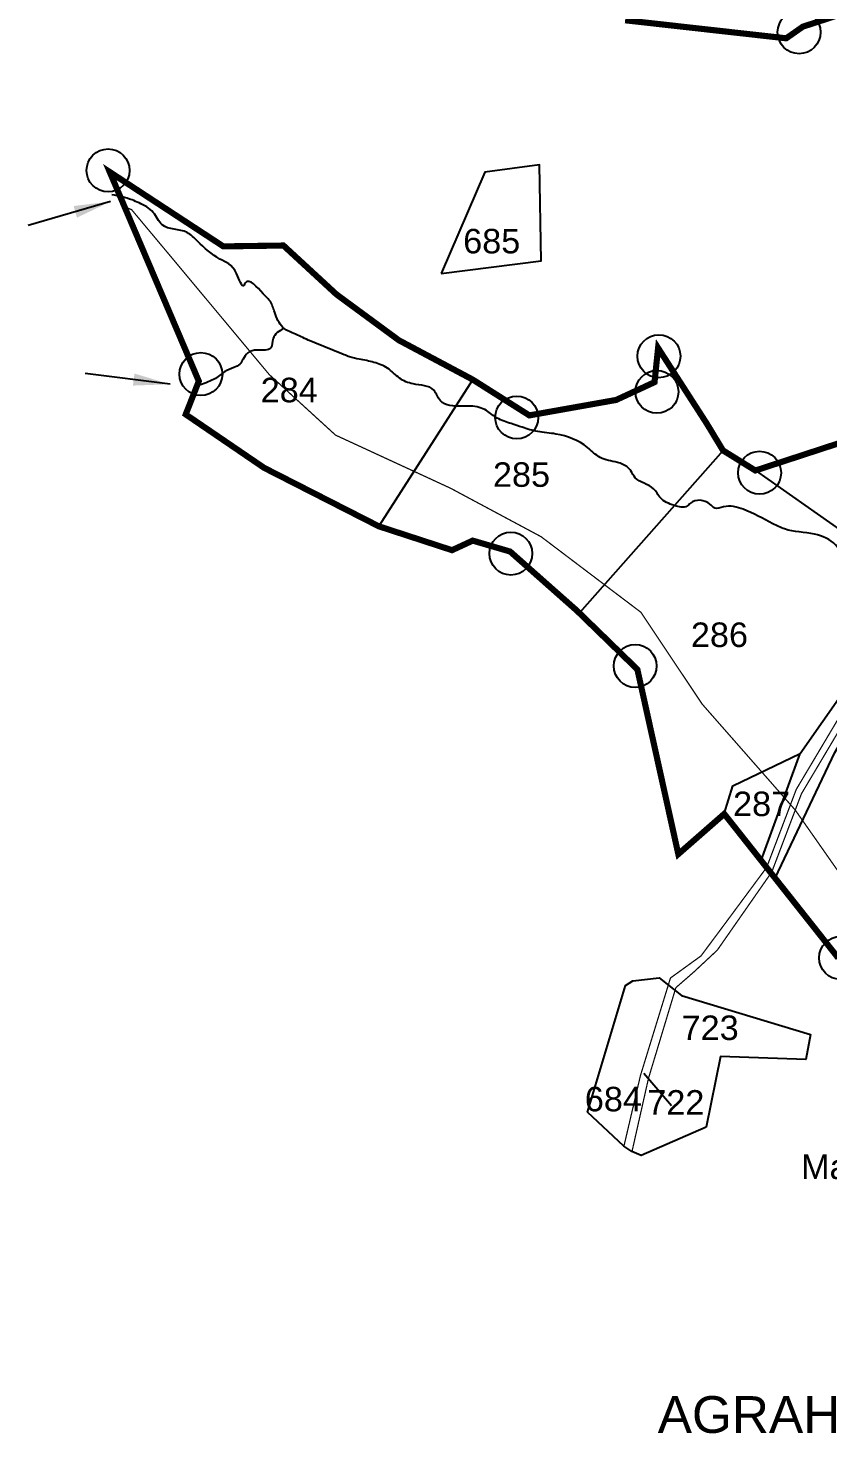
# Model space of a CAD drawing. Header units: feet. Extents: x 814082 to 825211, y 1573861 to 1581762.
# Drawn here: x 817835 to 818487, y 1577807 to 1578961 of the extents above; entities that cross this region are included whole.
import ezdxf
from ezdxf.enums import TextEntityAlignment as Align

# ---------------------------------------------------------------- set-up
doc = ezdxf.new("R2010")
doc.units = ezdxf.units.FT
doc.header["$LTSCALE"] = 15
doc.header["$MEASUREMENT"] = 0
doc.linetypes.add('HIDDEN2', pattern=[0.1875, 0.125, -0.0625])
for name, color, linetype in [('PLOT', 7, 'Continuous'), ('PLOT NO', 7, 'Continuous'), ('ROADS', 6, 'HIDDEN2'), ('TANKS-STREAM', 4, 'Continuous'), ('VILLAGE', 30, 'Continuous'), ('VILLAGE STONES', 240, 'Continuous')]:
    doc.layers.add(name, color=color, linetype=linetype)
doc.layers.add('VILLAGE BOUNDRY', color=5, linetype='HIDDEN2', lineweight=100)
doc.styles.get("Standard").update_dxf_attribs({"font": 'arial.ttf'})
doc.dimstyles.get("Standard").update_dxf_attribs({"dimtxt": 0.18, "dimasz": 0.18, "dimexe": 0.18, "dimexo": 0.0625, "dimgap": 0.09, "dimtad": 0, "dimtih": 1, "dimtoh": 1, "dimdec": 4, "dimzin": 0, "dimdsep": 46, "dimtxsty": 'Standard', "dimcen": 0.09, "dimadec": 0, "dimazin": 0, "dimtfac": 1, "dimtdec": 4, "dimtofl": 0, "dimtmove": 0, "dimatfit": 3, "dimfxl": 1, "dimtolj": 1, "dimtzin": 0, "dimarcsym": 0})

msp = doc.modelspace()

# ---------------------------------------------------------------- linework, layer by layer
at = {"layer": 'PLOT', "lineweight": -2}
for points in [[(818444.5, 1578268), (818493.4, 1578370.4), (818553.2, 1578472.3), (818575.4, 1578506.2), (818599, 1578527), (818668.7, 1578596), (818786.3, 1578700.9), (818833.4, 1578779.1), (818890, 1578874.1), (818936.1, 1578941.5), (818981.7, 1579000.5), (819048.7, 1579075.5), (819169.1, 1579203.5), (819254.4, 1579298.4)], [(818171.9, 1578761.4), (818253.6, 1578771.8), (818252.3, 1578850.1), (818207.5, 1578844), (818171.9, 1578761.4)], [(818433.2, 1578282.3), (818465, 1578369.7), (818520.6, 1578448.8), (818559.5, 1578508.6), (818631.8, 1578585.6), (818664.8, 1578619.2), (818668, 1578681.6)], [(818197.7, 1578674.8), (818121, 1578555.1)], [(818402, 1578617), (818284.8, 1578484.5)], [(818428.4, 1578600.6), (818559.5, 1578508.6)], [(818403, 1578320.4), (818409.9, 1578343.2), (818465, 1578369.7)], [(818322.4, 1578180.5), (818328.3, 1578184.1), (818349.8, 1578186.6), (818368.1, 1578172.3), (818473.5, 1578140.3), (818469.7, 1578120), (818400, 1578122.4), (818388.3, 1578064.7), (818335.3, 1578041.7), (818327.7, 1578044.9), (818321.1, 1578049.2), (818291.4, 1578077), (818322.4, 1578180.5)]]:
    msp.add_lwpolyline(points, dxfattribs=at)
at = {"layer": 'PLOT NO', "lineweight": -2}
msp.add_lwpolyline([(818360, 1578082.2), (818337.5, 1578108.6)], dxfattribs=at)
at = {"layer": 'ROADS', "lineweight": -2, "ltscale": 10, "const_width": 1}
for points in [[(818437.6, 1578276.7), (818461.8, 1578340.4), (818523.2, 1578443.6), (818574.2, 1578517.4), (818660.7, 1578608.5), (818748.9, 1578686.7), (818781.1, 1578710.7), (818886.1, 1578875.3), (819004.2, 1579042.3), (819074.2, 1579125.7), (819091, 1579139.1), (819131.8, 1579171.9), (819206.1, 1579257.8), (819341.2, 1579427.1), (819535.1, 1579677.9), (819557.3, 1579696.2), (819575.1, 1579720.9), (819619.2, 1579772), (819677.4, 1579856.6), (819752.3, 1579971), (819839.8, 1580077.5)], [(818441.8, 1578273), (818466, 1578336.8), (818527.4, 1578440), (818578.4, 1578513.8), (818664.9, 1578604.9), (818753.1, 1578683), (818785.2, 1578707), (818890.3, 1578871.7), (819008.4, 1579038.6), (819078.4, 1579122), (819095.2, 1579135.4), (819135.9, 1579168.3), (819210.3, 1579254.2), (819345.4, 1579423.4), (819539.3, 1579674.2), (819561.5, 1579692.5), (819579.3, 1579717.3), (819623.4, 1579768.3), (819681.6, 1579852.9), (819756.5, 1579967.3), (819844, 1580073.8)], [(818461, 1578323.5), (818385, 1578410), (818335, 1578484.9), (818253.5, 1578546.6), (818179.5, 1578586.2), (818085.7, 1578629.5), (818031.6, 1578678.9), (817947.4, 1578779.8), (817919.2, 1578813.5), (817913.5, 1578815.8)], [(818461, 1578323.5), (818536.1, 1578216.4), (818545.6, 1578192.3), (818579.6, 1578157.2), (818609.1, 1578097.9), (818638.6, 1578068), (818674.9, 1577969.7), (818680.6, 1577926.5), (818736.7, 1577814), (818765, 1577807.8)], [(818437.6, 1578276.7), (818400.1, 1578226.1), (818384, 1578204.5), (818359.1, 1578186.5), (818334.6, 1578106.9), (818321.1, 1578049.2)], [(818441.8, 1578273), (818397.3, 1578209.2), (818378.3, 1578191.5), (818363.5, 1578178.6), (818341.2, 1578104.8), (818327.7, 1578044.9)]]:
    msp.add_lwpolyline(points, dxfattribs=at)
at = {"layer": 'TANKS-STREAM', "lineweight": -2}
for points in [[(819355.6, 1578823.8), (819351.2, 1578818.9), (819349.4, 1578808.5), (819338.3, 1578795.4), (819333.3, 1578792.3), (819330.7, 1578791.1), (819328.7, 1578787.3), (819326.2, 1578782), (819314.9, 1578775), (819312.8, 1578769), (819303.1, 1578777.4), (819292.3, 1578770.2), (819290.1, 1578762.5), (819286.5, 1578758.4), (819275.3, 1578755.1), (819268.5, 1578748.1), (819262.7, 1578744.7), (819256.6, 1578744.2), (819249.3, 1578746.2), (819240.2, 1578747), (819235.6, 1578750.5), (819229, 1578754.8), (819219.1, 1578756), (819214.6, 1578757.6), (819211.3, 1578752.6), (819211.3, 1578745), (819210.1, 1578742.2), (819206.3, 1578740.2), (819190.3, 1578737.9), (819182.3, 1578740.7), (819170.6, 1578735.4), (819165.8, 1578737.2), (819161.8, 1578738.6), (819152.6, 1578737.9), (819148.5, 1578739.9), (819137.1, 1578742.9), (819135.5, 1578736.5), (819135, 1578732.3), (819132.5, 1578716.8), (819128.6, 1578715.6), (819119.2, 1578717), (819110.5, 1578717), (819105, 1578711.9), (819102.2, 1578708.2), (819098.1, 1578687.4), (819096.6, 1578680.8), (819098.4, 1578662.7), (819096.8, 1578656.4), (819091.6, 1578642.8), (819087.6, 1578632.6), (819085.9, 1578626.4), (819082.9, 1578618), (819067.7, 1578610.1), (819060.2, 1578604.3), (819045, 1578606), (819044.7, 1578604.2), (819042.6, 1578599.7), (819038.5, 1578600.6), (819030.5, 1578603.3), (819026.2, 1578603.1), (819020.6, 1578601.5), (819010.2, 1578604.2), (818966.2, 1578597.6), (818954.7, 1578576), (818949.3, 1578571.8), (818942.9, 1578568.5), (818937.5, 1578568.2), (818920.2, 1578573.5), (818895.1, 1578570.7), (818863.4, 1578568.8), (818852.2, 1578567.9), (818818.2, 1578568.8), (818789.6, 1578568.5), (818755.6, 1578565.9), (818744.9, 1578567.1), (818728.1, 1578578.8), (818720.8, 1578581.4), (818700.9, 1578581.9), (818690.8, 1578583), (818675.2, 1578582.7), (818665.8, 1578579.1), (818661.8, 1578572.7), (818651.2, 1578562.9), (818629.1, 1578556.8), (818619.4, 1578547.2), (818610.7, 1578530.9), (818597.3, 1578511.4), (818575.4, 1578506.2), (818565.8, 1578515.3), (818551.2, 1578521.2), (818541.3, 1578525.9), (818516.3, 1578525.7), (818499, 1578533.2), (818493.9, 1578539.9), (818476.7, 1578548.6), (818452.3, 1578552.9), (818442.6, 1578557.2), (818418.4, 1578569), (818402.4, 1578570.9), (818395.3, 1578569.9), (818391.3, 1578573.2), (818375.4, 1578574), (818372.6, 1578571.5), (818362.3, 1578572.1), (818350.9, 1578578.3), (818345.2, 1578585.8), (818330.4, 1578594.7), (818326.7, 1578600.4), (818324.3, 1578603.1), (818315.8, 1578607.2), (818301.6, 1578611.3), (818291.4, 1578619.4), (818265.6, 1578630.4), (818250.8, 1578632.4), (818238, 1578635.9), (818229.1, 1578638.9), (818217.7, 1578643.4), (818209, 1578649.5), (818202.9, 1578652.1), (818188.8, 1578653.2), (818171.3, 1578657.5), (818166, 1578666.1), (818149, 1578671.3), (818138, 1578676), (818128.1, 1578684.2), (818117.1, 1578688.8), (818105.1, 1578691.5), (818097.2, 1578693.3), (818092.7, 1578695.1), (818063.4, 1578707.1), (818051.6, 1578712.5), (818042.7, 1578717.4), (818036.1, 1578729.6), (818032.5, 1578738.4), (818026.6, 1578744.9), (818012, 1578753.6), (818011, 1578751.9), (818004.9, 1578761.4), (817991.3, 1578773.2), (817973, 1578787.8), (817964.5, 1578794.8), (817944.2, 1578801.1), (817936.9, 1578811.2), (817925.3, 1578819), (817919.6, 1578821.4), (817903.2, 1578825.6)], [(818043.5, 1578716.7), (818034.7, 1578708.2), (818032.9, 1578700.7), (818021.8, 1578698.9), (818014.2, 1578696.7), (818010.2, 1578691.4), (818007.6, 1578687.4), (818002.7, 1578684.7), (817995.1, 1578681.1), (817992, 1578678.9), (817987.6, 1578675.8), (817975.4, 1578670.6)]]:
    msp.add_spline(points, degree=3, dxfattribs=at)
at = {"layer": 'VILLAGE BOUNDRY', "lineweight": -2, "ltscale": 25, "const_width": 5}
for points in [[(818512.1, 1578977.4), (818467.2, 1578962.8), (818453.6, 1578953.3), (818322.1, 1578968)], [(818496.1, 1578202.8), (818403, 1578320.4), (818365.5, 1578287.6), (818332.1, 1578438.3), (818282.8, 1578486.2), (818228.2, 1578534.5), (818197.7, 1578543.4), (818180.8, 1578535.6), (818121, 1578555.1), (818027.4, 1578602.8), (817963.4, 1578646.4), (817974.1, 1578673.5), (817901.4, 1578844.2), (817994.1, 1578783.5), (818043.2, 1578784.2), (818086.5, 1578744.3), (818137.4, 1578706.9), (818197.7, 1578674.8), (818243.9, 1578645.6), (818314.8, 1578658.2), (818346.1, 1578672.7), (818349, 1578700.6), (818388.8, 1578638.8), (818402, 1578617), (818428.4, 1578600.6), (818617.4, 1578662.4)]]:
    msp.add_lwpolyline(points, dxfattribs=at)
at = {"layer": 'VILLAGE STONES', "lineweight": -2}
for centre in [(818464.1, 1578958.2), (817900, 1578845.5), (818349.7, 1578693.8), (817975.8, 1578679.3), (818348.1, 1578664.8), (818233.6, 1578643.9), (818431.9, 1578598.8), (818228.8, 1578532.8), (818330.3, 1578441.1), (818497.9, 1578202.9)]:
    msp.add_circle(centre, 17.5, dxfattribs=at)

# ---------------------------------------------------------------- texts
at = {"layer": 'PLOT NO', "lineweight": -2}
for s, p in [('685', (818213.2, 1578787.8)), ('284', (818047.9, 1578666.3)), ('285', (818237.5, 1578597.3)), ('286', (818399.1, 1578466.6)), ('287', (818433.5, 1578328.6)), ('723', (818391.5, 1578145.9)), ('684', (818312.5, 1578087.7)), ('722', (818363.5, 1578085))]:
    msp.add_text(s, height=20, dxfattribs=at).set_placement(p, align=Align.MIDDLE_CENTER)
msp.add_text('Madigepalle', height=20, dxfattribs=at).set_placement((818465.7, 1578022.5))
at = {"layer": 'VILLAGE', "lineweight": -2}
msp.add_text('AGRAHARAM', height=30, dxfattribs=at).set_placement((818348.7, 1577815.3))

# ---------------------------------------------------------------- leaders
at = {"layer": 'PLOT NO', "color": 5, "lineweight": -2}
for points in [[(817902.1, 1578820.1), (817834.9, 1578800.5)], [(817950.7, 1578671), (817881.2, 1578679.9)]]:
    msp.add_leader(points, dimstyle='Standard', override={"dimasz": 30, "dimgap": 0.09, "dimtad": 0, "dimzin": 2}, dxfattribs=at)

doc.saveas('drawing.dxf')
